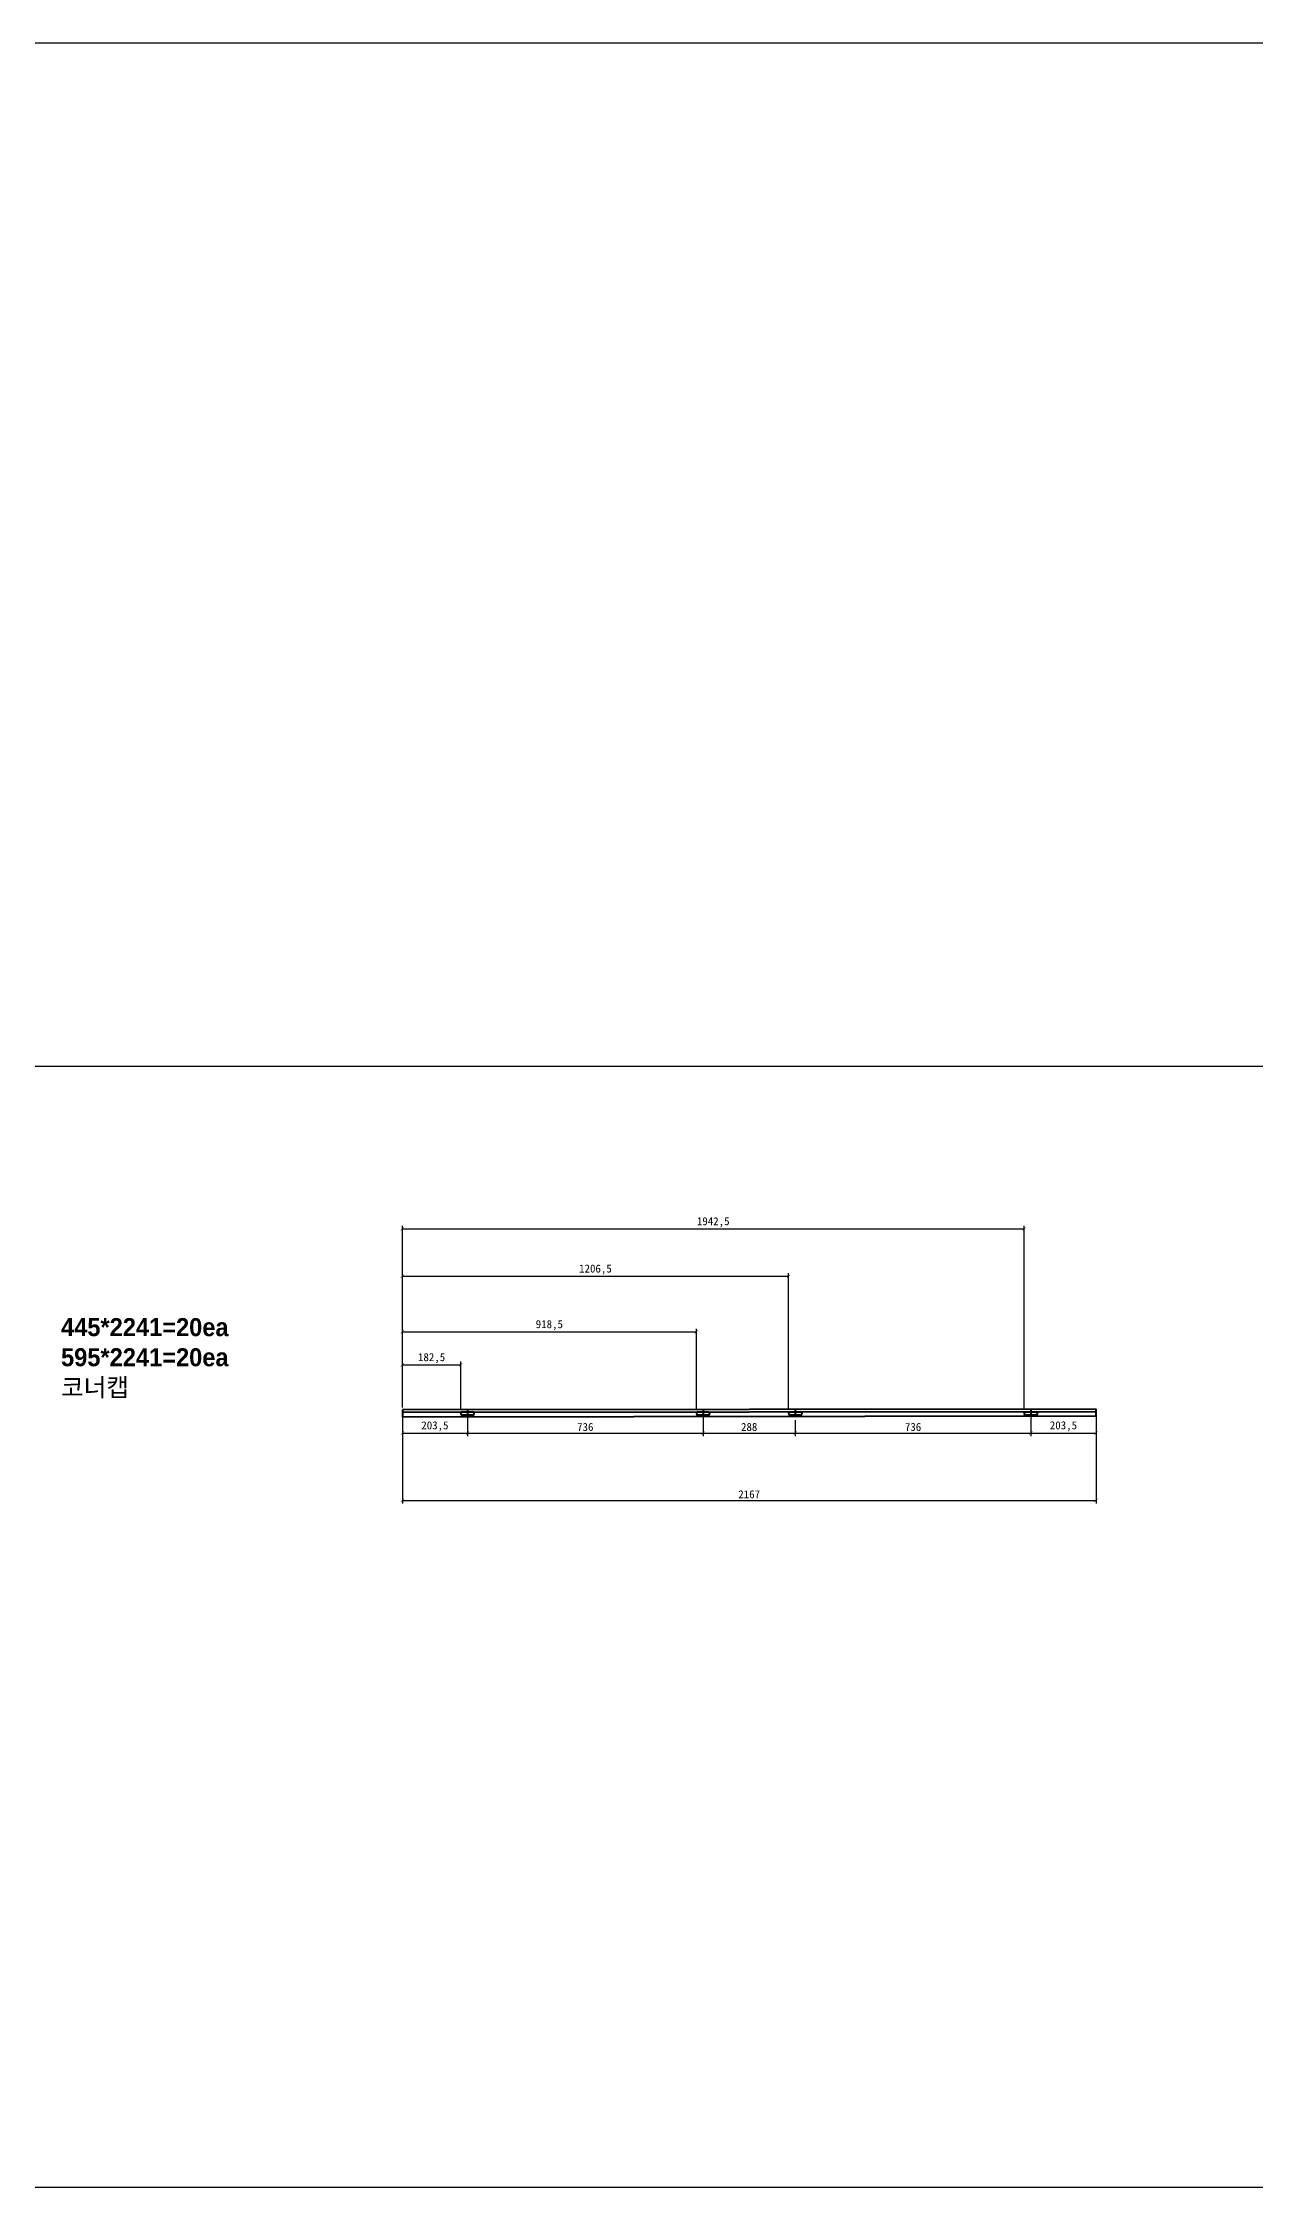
# Model space of a CAD drawing. Header units: millimetres. Extents: x -44117 to 256353, y -2095463 to 65325.
# Drawn here: x 113279 to 117066, y -204057 to -197358 of the extents above; entities that cross this region are included whole.
import ezdxf

# ---------------------------------------------------------------- set-up
doc = ezdxf.new("R2010")
doc.units = ezdxf.units.MM
doc.header["$LTSCALE"] = 10
doc.layers.add('1', color=2, linetype='Continuous', lineweight=40)
doc.dimstyles.new('ISO-25', dxfattribs={"dimtxt": 2.5, "dimasz": 2.5, "dimexe": 1, "dimexo": 1, "dimtad": 1, "dimtxsty": 'Standard', "dimblk": 'ARCHTICK', "dimcen": 2.5, "dimadec": 0, "dimazin": 0, "dimtfac": 1, "dimtmove": 0, "dimatfit": 3, "dimfxl": 0, "dimarcsym": 0})

# ---------------------------------------------------------------- blocks, each defined once
blk = doc.blocks.new('_ArchTick')
at = {"color": 0, "linetype": 'ByBlock', "const_width": 0.15}
blk.add_lwpolyline([(-0.5, -0.5), (0.5, 0.5)], dxfattribs=at)
blk = doc.blocks.new('*D4756')
at = {"color": 0, "lineweight": -2}
for p, q in [((114401.5, -201644.2), (114401.5, -201711.3)), ((114605, -201650.3), (114605, -201711.3)), ((114401.5, -201701.3), (114605, -201701.3))]:
    blk.add_line(p, q, dxfattribs=at)
at = {"layer": 'Defpoints', "color": 0}
for p in [(114401.5, -201629.2), (114605, -201635.3), (114605, -201701.3)]:
    blk.add_point(p, dxfattribs=at)
at = {"color": 0, "lineweight": -2, "xscale": 10, "yscale": 10, "zscale": 10, "rotation": 180}
blk.add_blockref('_ArchTick', (114401.5, -201701.3), dxfattribs=at)
at = {"color": 0, "lineweight": -2, "xscale": 10, "yscale": 10, "zscale": 10}
blk.add_blockref('_ArchTick', (114605, -201701.3), dxfattribs=at)
at = {"color": 0, "insert": (114503.2, -201680.4), "char_height": 25, "attachment_point": 5}
blk.add_mtext('203,5', dxfattribs=at)
blk = doc.blocks.new('*D4757')
at = {"color": 0, "lineweight": -2}
for p, q in [((114605, -201651.7), (114605, -201711.3)), ((115341, -201650.3), (115341, -201711.3)), ((114605, -201701.3), (115341, -201701.3))]:
    blk.add_line(p, q, dxfattribs=at)
at = {"layer": 'Defpoints', "color": 0}
for p in [(114605, -201636.7), (115341, -201635.3), (115341, -201701.3)]:
    blk.add_point(p, dxfattribs=at)
at = {"color": 0, "lineweight": -2, "xscale": 10, "yscale": 10, "zscale": 10, "rotation": 180}
blk.add_blockref('_ArchTick', (114605, -201701.3), dxfattribs=at)
at = {"color": 0, "lineweight": -2, "xscale": 10, "yscale": 10, "zscale": 10}
blk.add_blockref('_ArchTick', (115341, -201701.3), dxfattribs=at)
at = {"color": 0, "insert": (114973, -201682.5), "char_height": 25, "attachment_point": 5}
blk.add_mtext('736', dxfattribs=at)
blk = doc.blocks.new('*D4758')
at = {"color": 0, "lineweight": -2}
for p, q in [((115341, -201662.2), (115341, -201711.2)), ((115629, -201660.8), (115629, -201711.2)), ((115341, -201701.2), (115629, -201701.2))]:
    blk.add_line(p, q, dxfattribs=at)
at = {"layer": 'Defpoints', "color": 0}
for p in [(115341, -201647.2), (115629, -201645.8), (115629, -201701.2)]:
    blk.add_point(p, dxfattribs=at)
at = {"color": 0, "lineweight": -2, "xscale": 10, "yscale": 10, "zscale": 10, "rotation": 180}
blk.add_blockref('_ArchTick', (115341, -201701.2), dxfattribs=at)
at = {"color": 0, "lineweight": -2, "xscale": 10, "yscale": 10, "zscale": 10}
blk.add_blockref('_ArchTick', (115629, -201701.2), dxfattribs=at)
at = {"color": 0, "insert": (115485, -201682.4), "char_height": 25, "attachment_point": 5}
blk.add_mtext('288', dxfattribs=at)
blk = doc.blocks.new('*D4759')
at = {"color": 0, "lineweight": -2}
for p, q in [((115629, -201662.1), (115629, -201711.2)), ((116365, -201660.8), (116365, -201711.2)), ((115629, -201701.2), (116365, -201701.2))]:
    blk.add_line(p, q, dxfattribs=at)
at = {"layer": 'Defpoints', "color": 0}
for p in [(115629, -201647.1), (116365, -201645.8), (116365, -201701.2)]:
    blk.add_point(p, dxfattribs=at)
at = {"color": 0, "lineweight": -2, "xscale": 10, "yscale": 10, "zscale": 10, "rotation": 180}
blk.add_blockref('_ArchTick', (115629, -201701.2), dxfattribs=at)
at = {"color": 0, "lineweight": -2, "xscale": 10, "yscale": 10, "zscale": 10}
blk.add_blockref('_ArchTick', (116365, -201701.2), dxfattribs=at)
at = {"color": 0, "insert": (115997, -201682.4), "char_height": 25, "attachment_point": 5}
blk.add_mtext('736', dxfattribs=at)
blk = doc.blocks.new('*D4760')
at = {"color": 0, "lineweight": -2}
for p, q in [((114401.5, -201644.2), (114401.5, -201921.6)), ((116568.5, -201662.2), (116568.5, -201921.6)), ((114401.5, -201911.6), (116568.5, -201911.6))]:
    blk.add_line(p, q, dxfattribs=at)
at = {"layer": 'Defpoints', "color": 0}
for p in [(114401.5, -201629.2), (116568.5, -201647.2), (116568.5, -201911.6)]:
    blk.add_point(p, dxfattribs=at)
at = {"color": 0, "lineweight": -2, "xscale": 10, "yscale": 10, "zscale": 10, "rotation": 180}
blk.add_blockref('_ArchTick', (114401.5, -201911.6), dxfattribs=at)
at = {"color": 0, "lineweight": -2, "xscale": 10, "yscale": 10, "zscale": 10}
blk.add_blockref('_ArchTick', (116568.5, -201911.6), dxfattribs=at)
at = {"color": 0, "insert": (115485, -201892.8), "char_height": 25, "attachment_point": 5}
blk.add_mtext('2167', dxfattribs=at)
blk = doc.blocks.new('*D4761')
at = {"color": 0, "lineweight": -2}
for p, q in [((116365, -201651.7), (116365, -201711.2)), ((116568.5, -201648.5), (116568.5, -201711.2)), ((116365, -201701.2), (116568.5, -201701.2))]:
    blk.add_line(p, q, dxfattribs=at)
at = {"layer": 'Defpoints', "color": 0}
for p in [(116365, -201636.7), (116568.5, -201633.5), (116568.5, -201701.2)]:
    blk.add_point(p, dxfattribs=at)
at = {"color": 0, "lineweight": -2, "xscale": 10, "yscale": 10, "zscale": 10, "rotation": 180}
blk.add_blockref('_ArchTick', (116365, -201701.2), dxfattribs=at)
at = {"color": 0, "lineweight": -2, "xscale": 10, "yscale": 10, "zscale": 10}
blk.add_blockref('_ArchTick', (116568.5, -201701.2), dxfattribs=at)
at = {"color": 0, "insert": (116466.7, -201680.3), "char_height": 25, "attachment_point": 5}
blk.add_mtext('203,5', dxfattribs=at)
blk = doc.blocks.new('*D4762')
at = {"color": 0, "lineweight": -2}
for p, q in [((114401.5, -201621.5), (114401.5, -201478.2)), ((114401.5, -201488.2), (114584, -201488.2)), ((114584, -201625.5), (114584, -201478.2))]:
    blk.add_line(p, q, dxfattribs=at)
at = {"layer": 'Defpoints', "color": 0}
for p in [(114584, -201488.2), (114401.5, -201636.5), (114584, -201640.5)]:
    blk.add_point(p, dxfattribs=at)
at = {"color": 0, "lineweight": -2, "xscale": 10, "yscale": 10, "zscale": 10, "rotation": 180}
blk.add_blockref('_ArchTick', (114401.5, -201488.2), dxfattribs=at)
at = {"color": 0, "lineweight": -2, "xscale": 10, "yscale": 10, "zscale": 10}
blk.add_blockref('_ArchTick', (114584, -201488.2), dxfattribs=at)
at = {"color": 0, "insert": (114492.8, -201467.4), "char_height": 25, "attachment_point": 5}
blk.add_mtext('182,5', dxfattribs=at)
blk = doc.blocks.new('*D4763')
at = {"color": 0, "lineweight": -2}
for p, q in [((114401.5, -201621.5), (114401.5, -201375.2)), ((114401.5, -201385.2), (115320, -201385.2)), ((115320, -201625.6), (115320, -201375.2))]:
    blk.add_line(p, q, dxfattribs=at)
at = {"layer": 'Defpoints', "color": 0}
for p in [(115320, -201385.2), (114401.5, -201636.5), (115320, -201640.6)]:
    blk.add_point(p, dxfattribs=at)
at = {"color": 0, "lineweight": -2, "xscale": 10, "yscale": 10, "zscale": 10, "rotation": 180}
blk.add_blockref('_ArchTick', (114401.5, -201385.2), dxfattribs=at)
at = {"color": 0, "lineweight": -2, "xscale": 10, "yscale": 10, "zscale": 10}
blk.add_blockref('_ArchTick', (115320, -201385.2), dxfattribs=at)
at = {"color": 0, "insert": (114860.7, -201364.3), "char_height": 25, "attachment_point": 5}
blk.add_mtext('918,5', dxfattribs=at)
blk = doc.blocks.new('*D4764')
at = {"color": 0, "lineweight": -2}
for p, q in [((114401.5, -201621.5), (114401.5, -201201.3)), ((114401.5, -201211.3), (115608, -201211.3)), ((115608, -201625.5), (115608, -201201.3))]:
    blk.add_line(p, q, dxfattribs=at)
at = {"layer": 'Defpoints', "color": 0}
for p in [(115608, -201211.3), (114401.5, -201636.5), (115608, -201640.5)]:
    blk.add_point(p, dxfattribs=at)
at = {"color": 0, "lineweight": -2, "xscale": 10, "yscale": 10, "zscale": 10, "rotation": 180}
blk.add_blockref('_ArchTick', (114401.5, -201211.3), dxfattribs=at)
at = {"color": 0, "lineweight": -2, "xscale": 10, "yscale": 10, "zscale": 10}
blk.add_blockref('_ArchTick', (115608, -201211.3), dxfattribs=at)
at = {"color": 0, "insert": (115004.7, -201190.5), "char_height": 25, "attachment_point": 5}
blk.add_mtext('1206,5', dxfattribs=at)
blk = doc.blocks.new('*D4765')
at = {"color": 0, "lineweight": -2}
for p, q in [((114401.5, -201621.5), (114401.5, -201053.4)), ((116344, -201625.6), (116344, -201053.4)), ((114401.5, -201063.4), (116344, -201063.4))]:
    blk.add_line(p, q, dxfattribs=at)
at = {"layer": 'Defpoints', "color": 0}
for p in [(116344, -201063.4), (114401.5, -201636.5), (116344, -201640.6)]:
    blk.add_point(p, dxfattribs=at)
at = {"color": 0, "lineweight": -2, "xscale": 10, "yscale": 10, "zscale": 10, "rotation": 180}
blk.add_blockref('_ArchTick', (114401.5, -201063.4), dxfattribs=at)
at = {"color": 0, "lineweight": -2, "xscale": 10, "yscale": 10, "zscale": 10}
blk.add_blockref('_ArchTick', (116344, -201063.4), dxfattribs=at)
at = {"color": 0, "insert": (115372.7, -201042.6), "char_height": 25, "attachment_point": 5}
blk.add_mtext('1942,5', dxfattribs=at)

msp = doc.modelspace()

# ---------------------------------------------------------------- linework, layer by layer
at = {"color": 1}
for p, q in [((104015.69829, -197357.64671), (196284.84516, -197357.64671)), ((104015.69829, -197357.64671), (196284.84516, -197357.64671)), ((109412.38797, -197357.64671), (201681.53484, -197357.64671)), ((109412.38797, -197357.64671), (201681.53484, -197357.64671)), ((104015.69829, -200554.98332), (196284.84516, -200554.98332)), ((104015.69829, -200554.98332), (196284.84516, -200554.98332)), ((104015.69829, -204057.39374), (196284.84516, -204057.39374)), ((104015.69829, -204057.39374), (196284.84516, -204057.39374)), ((104015.69829, -204057.39374), (196284.84516, -204057.39374)), ((104015.69829, -204057.39374), (196284.84516, -204057.39374))]:
    msp.add_line(p, q, dxfattribs=at)
at = {"layer": '1'}
for p, q in [((116568.49945, -201626.19038), (114401.49945, -201629.19038)), ((114401.49945, -201629.19038), (114401.49945, -201650.19038)), ((114401.49945, -201636.49038), (116568.49945, -201633.49038)), ((114401.49945, -201650.19038), (116568.49945, -201647.19038)), ((114589.24945, -201635.34038), (114620.74945, -201635.34038)), ((114620.74945, -201645.84038), (114589.24945, -201645.84038)), ((114604.99945, -201626.19038), (114604.99945, -201647.19038)), ((115325.24945, -201635.34038), (115356.74945, -201635.34038)), ((115356.74945, -201645.84038), (115325.24945, -201645.84038)), ((115340.99945, -201626.19038), (115340.99945, -201647.19038)), ((115613.24945, -201635.25471), (115644.74945, -201635.25471)), ((115644.74945, -201645.75471), (115613.24945, -201645.75471)), ((115628.99945, -201626.10471), (115628.99945, -201647.10471)), ((116349.24945, -201635.34038), (116380.74945, -201635.34038)), ((116380.74945, -201645.84038), (116349.24945, -201645.84038)), ((116364.99945, -201626.19038), (116364.99945, -201647.19038)), ((116568.49945, -201647.19038), (116568.49945, -201626.19038))]:
    msp.add_line(p, q, dxfattribs=at)
for centre, start, end in [((114589.24945, -201640.59038), 90, 270), ((114620.74945, -201640.59038), 270, 90), ((115325.24945, -201640.59038), 90, 270), ((115356.74945, -201640.59038), 270, 90), ((115613.24945, -201640.50471), 90, 270), ((115644.74945, -201640.50471), 270, 90), ((116349.24945, -201640.59038), 90, 270), ((116380.74945, -201640.59038), 270, 90)]:
    msp.add_arc(centre, 5.25, start, end, dxfattribs=at)

# ---------------------------------------------------------------- texts
at = {"insert": (113335.19739, -201342.11335), "char_height": 56.427463, "attachment_point": 1}
msp.add_mtext_dynamic_manual_height_columns('{\\fGulim|b1|i0|c129|p50;445*2241=20ea\\P595*2241=20ea\\P코너캡}', width=3627.2821488, gutter_width=13.7093, heights=[1710.84955], dxfattribs=at)

# ---------------------------------------------------------------- dimensions: what is measured, and where the dimension line sits
for base, p1, p2, picture, middle in [((116343.99945, -201063.41623), (114401.49945, -201636.49038), (116343.99945, -201640.59038), '*D4765', (115372.74945, -201042.58289)), ((115607.99948, -201211.31422), (114401.49945, -201636.49038), (115607.99948, -201640.48732), '*D4764', (115004.74946, -201190.48088)), ((115319.99945, -201385.17604), (114401.49945, -201636.49038), (115319.99945, -201640.59038), '*D4763', (114860.74945, -201364.3427)), ((114584.0007, -201488.24321), (114401.49945, -201636.49038), (114584.0007, -201640.47576), '*D4762', (114492.75008, -201467.40988)), ((114604.99945, -201701.25401), (114401.49945, -201629.19038), (114604.99945, -201635.34038), '*D4756', (114503.24945, -201680.42068)), ((115340.99945, -201701.25401), (114604.99945, -201636.69038), (115340.99945, -201635.34038), '*D4757', (114972.99945, -201682.50401)), ((115628.99945, -201701.16833), (115340.99945, -201647.19038), (115628.99945, -201645.75471), '*D4758', (115484.99945, -201682.41833)), ((116364.99945, -201701.16833), (115628.99945, -201647.10471), (116364.99945, -201645.84038), '*D4759', (115996.99945, -201682.41833)), ((116568.49945, -201701.16833), (116364.99945, -201636.69038), (116568.49945, -201633.49038), '*D4761', (116466.74945, -201680.335))]:
    dim = msp.add_linear_dim(base=base, p1=p1, p2=p2, dimstyle='ISO-25', override={"dimscale": 10, "dimasz": 1, "dimexo": 1.5})
    dim.commit()
    dim.dimension.update_dxf_attribs({"geometry": picture, "text_midpoint": middle})
dim = msp.add_linear_dim(base=(116568.49945, -201911.5688), p1=(114401.49945, -201629.19038), p2=(116568.49945, -201647.19038), dimstyle='ISO-25', override={"dimscale": 10, "dimasz": 1, "dimexo": 1.5})
dim.commit()
dim.dimension.update_dxf_attribs({"geometry": '*D4760', "text_midpoint": (115484.99945, -201911.5688), "dimtype": 160})

doc.saveas('drawing.dxf')
